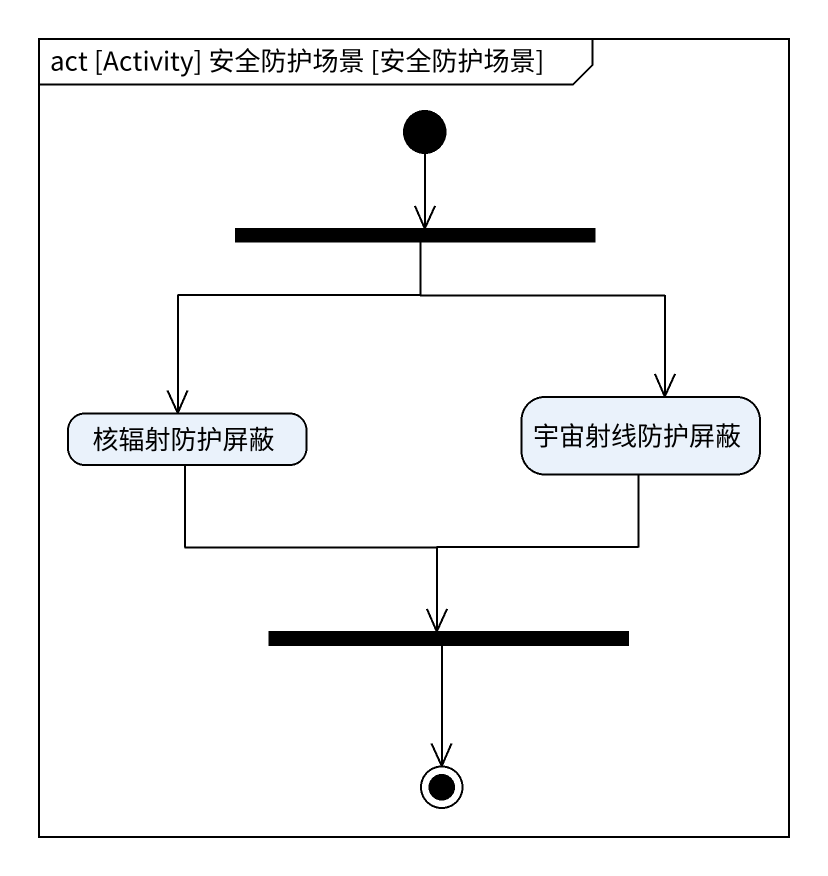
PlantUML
@startuml
mainframe act [Activity] 安全防护场景 [安全防护场景]
hide empty description
state fork1 <<fork>>
state 核辐射防护屏蔽
state 宇宙射线防护屏蔽
state fork2 <<join>>
[*] --> fork1
fork1 --> 核辐射防护屏蔽
fork1 --> 宇宙射线防护屏蔽
核辐射防护屏蔽 --> fork2
宇宙射线防护屏蔽 --> fork2
fork2 --> [*]
@enduml
